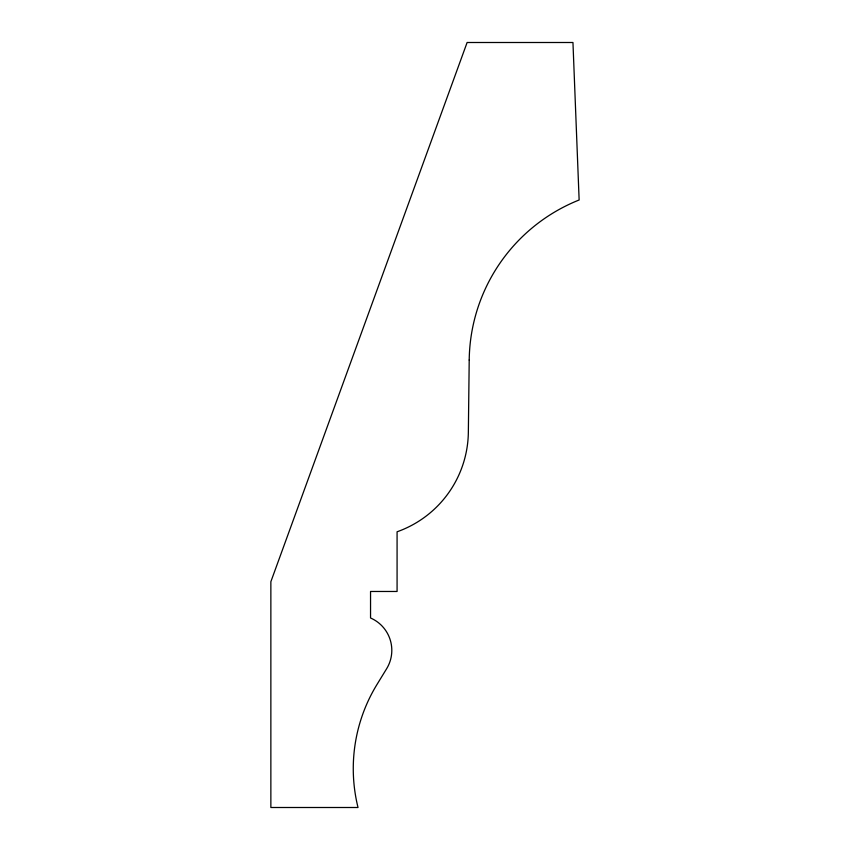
<?xml version="1.0" encoding="UTF-8"?>
<svg xmlns="http://www.w3.org/2000/svg" width="850" height="850" viewBox="0 0 850 850"><rect width="100%" height="100%" fill="white"/><g stroke="black" fill="none" stroke-linecap="round" stroke-linejoin="round"><path stroke-width="1.27" d="M469.211 360.028L468.35 432.214A107.004 107.004 0 0 1 397.078 531.792L397.078 591.472L370.547 591.472L370.547 617.992A35.243 35.243 0 0 1 386.623 668.748L376.996 684.473A161.181 161.181 0 0 0 358.02 807.5L270.863 807.5L270.863 581.708L467.118 42.5L572.953 42.5L579.137 199.984A174.526 174.526 0 0 0 469.211 360.028"/></g></svg>
